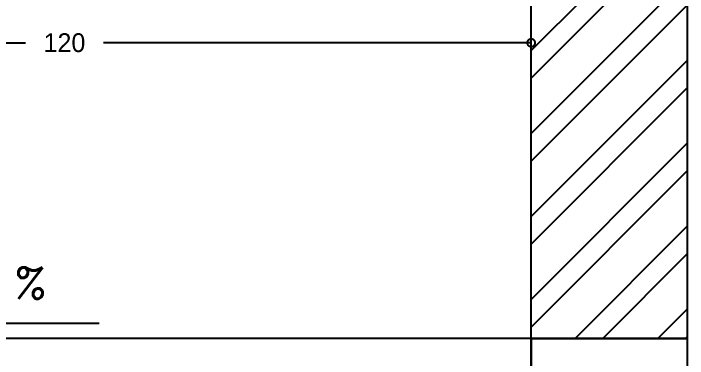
# Model space of a CAD drawing. Extents: x -6361 to -6309, y 575 to 701.
# Drawn here: x -6330.801 to -6326.489, y 655.094 to 657.3 of the extents above; entities that cross this region are included whole.
import ezdxf

# ---------------------------------------------------------------- set-up
doc = ezdxf.new("R2010")
doc.units = 0
doc.header["$MEASUREMENT"] = 0
doc.layers.get('0').update_dxf_attribs({"linetype": 'CONTINUOUS'})
doc.layers.get('DEFPOINTS').update_dxf_attribs({"linetype": 'CONTINUOUS'})
for name, color, linetype in [('025', 7, 'CONTINUOUS'), ('04', 1, 'CONTINUOUS'), ('BEAMS', 7, 'CONTINUOUS'), ('HACTH', 8, 'CONTINUOUS')]:
    doc.layers.add(name, color=color, linetype=linetype)
doc.styles.add('ROMANS', font='romans', dxfattribs={"height": 0.2})
doc.dimstyles.new('OH', dxfattribs={"dimtxt": 0.12, "dimasz": 0.1, "dimexe": 0.09, "dimexo": 0.06, "dimgap": 0.1, "dimtad": 0, "dimzin": 0, "dimtxsty": 'STANDARD', "dimblk1": 'DOTSMALL', "dimblk2": 'DOTSMALL', "dimsah": 1, "dimcen": 0.09, "dimse1": 1, "dimse2": 1, "dimclrd": 8, "dimclre": 8, "dimclrt": 4, "dimazin": 3, "dimtfac": 1, "dimtix": 1, "dimtofl": 0, "dimtmove": 0, "dimatfit": 3, "dimtolj": 1, "dimtzin": 0})

# ---------------------------------------------------------------- blocks, each defined once
blk = doc.blocks.new('_DOTSMALL')
at = {"color": 0, "linetype": 'BYBLOCK', "const_width": 0.5}
blk.add_lwpolyline([(-0.0625, 0, 1), (0.0625, 0, 1)], format="xyb", close=True, dxfattribs=at)
blk = doc.blocks.new('*D36')
at = {"layer": 'BEAMS', "color": 8}
for p, q in [((-6333.4606, 657.1124), (-6330.725, 657.1124)), ((-6327.4894, 657.1124), (-6330.225, 657.1124))]:
    blk.add_line(p, q, dxfattribs=at)
at = {"layer": 'DEFPOINTS', "color": 0}
for p in [(-6327.4894, 657.1124), (-6333.4606, 655.1145), (-6327.4894, 655.1145)]:
    blk.add_point(p, dxfattribs=at)
at = {"layer": 'BEAMS', "color": 8, "xscale": 0.1, "yscale": 0.1, "zscale": 0.1, "rotation": 180}
blk.add_blockref('_DOTSMALL', (-6333.4606, 657.1124), dxfattribs=at)
at = {"layer": 'BEAMS', "color": 8, "xscale": 0.1, "yscale": 0.1, "zscale": 0.1}
blk.add_blockref('_DOTSMALL', (-6327.4894, 657.1124), dxfattribs=at)
at = {"layer": 'BEAMS', "color": 4, "insert": (-6330.475, 657.1124), "char_height": 0.12, "attachment_point": 5}
blk.add_mtext('\\A1;120', dxfattribs=at)

msp = doc.modelspace()

# ---------------------------------------------------------------- hatches: boundary and pattern name
at = {"layer": 'HACTH'}
h = msp.add_hatch(dxfattribs=at)
h.set_pattern_fill('ANSI32', color=8, style=0)
h.set_pattern_definition([(45, (-6319.87347, 619.0706), (-0.265165, 0.265165), []), (45, (-6319.6967, 619.0706), (-0.265165, 0.265165), [])])
h.paths.add_polyline_path([(-6327.4894, 661.6375), (-6327.4894, 661.4887), (-6327.4609, 661.6378)])
h.paths.add_polyline_path([(-6327.4894, 655.2223), (-6326.4894, 655.2223), (-6326.4894, 661.6378), (-6327.1815, 661.6378), (-6327.121, 661.9297), (-6327.4894, 661.3949)])

# ---------------------------------------------------------------- linework, layer by layer
at = {"layer": '025'}
msp.add_line((-6330.2536, 655.3188), (-6331.679, 655.3188), dxfattribs=at)
at = {"layer": '04'}
for p, q in [((-6327.4894, 654.2217), (-6327.4894, 661.6372)), ((-6326.4894, 654.2223), (-6326.4894, 661.6378)), ((-6327.4894, 655.2217), (-6331.1534, 655.2217)), ((-6327.4894, 655.2217), (-6327.4894, 652.7217)), ((-6326.4894, 652.7223), (-6326.4894, 655.2223))]:
    msp.add_line(p, q, dxfattribs=at)
msp.add_lwpolyline([(-6326.4894, 655.2223), (-6327.4894, 655.2223)], close=True, dxfattribs=at)

# ---------------------------------------------------------------- texts
at = {"layer": '025', "style": 'ROMANS'}
msp.add_text('SLOPE 1%', height=0.2, dxfattribs=at).set_placement((-6331.9527, 655.4759))

# ---------------------------------------------------------------- dimensions: what is measured, and where the dimension line sits
at = {"layer": 'BEAMS'}
dim = msp.add_linear_dim(base=(-6327.4894, 657.1124), p1=(-6333.4606, 655.1145), p2=(-6327.4894, 655.1145), text='120', dimstyle='OH', override={"dimscale": 1, "dimse1": 1, "dimse2": 1}, dxfattribs=at)
dim.commit()
dim.dimension.update_dxf_attribs({"geometry": '*D36', "text_midpoint": (-6330.475, 657.1124)})

doc.saveas('drawing.dxf')
